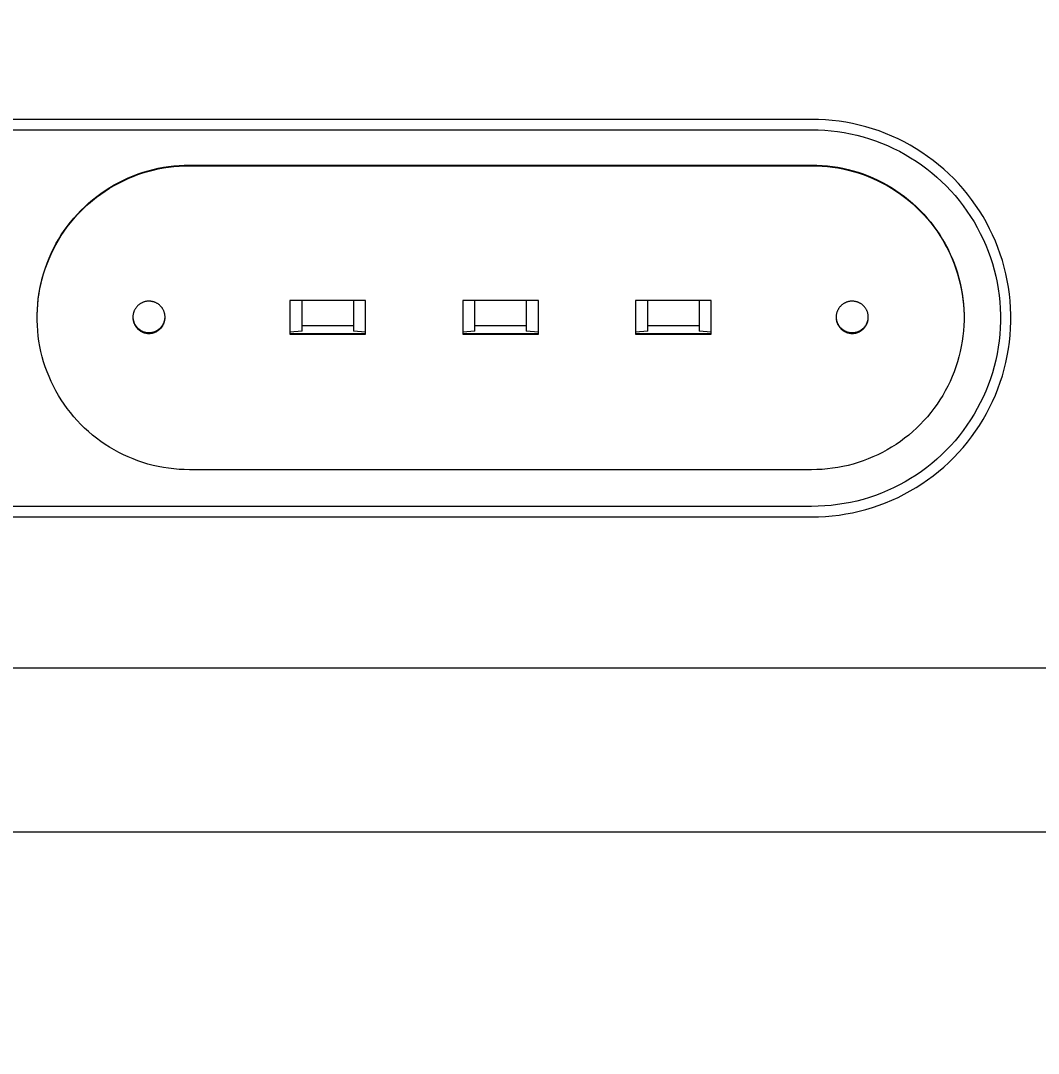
# Model space of a CAD drawing. Header units: inches. Extents: x -9 to 197, y 0 to 134.
# Drawn here: x 57.05 to 63.88, y 116.7 to 123.63 of the extents above; entities that cross this region are included whole.
import ezdxf

# ---------------------------------------------------------------- set-up
doc = ezdxf.new("R2010")
doc.units = ezdxf.units.IN
doc.layers.add('ZANO_R', color=7, linetype='Continuous', lineweight=0)
doc.layers.add('ZANO_W', color=1, linetype='Continuous', lineweight=0)
doc.styles.get("Standard").update_dxf_attribs({"font": 'arial.ttf'})
doc.dimstyles.new('amerykanie', dxfattribs={"dimtxt": 50, "dimasz": 50, "dimexe": 0.5, "dimexo": 0.5, "dimgap": 1, "dimtad": 1, "dimdec": 0, "dimzin": 0, "dimlunit": 5, "dimtxsty": 'Standard', "dimcen": 0.09, "dimclrd": 1, "dimclre": 1, "dimclrt": 1, "dimazin": 0, "dimtfac": 1, "dimtdec": 0, "dimtmove": 0, "dimatfit": 3, "dimfxl": 1, "dimtzin": 0, "dimarcsym": 1})

# ---------------------------------------------------------------- blocks, each defined once
blk = doc.blocks.new('*D398')
at = {"layer": 'ZANO_W', "color": 1, "lineweight": -2}
blk.add_arc((156.2448, 106.2917), 5.9376, 93.97094, 170.33898, dxfattribs=at)
at = {"layer": 'ZANO_W', "color": 1}
for points in [[(155.8311, 112.0484), (155.8361, 112.3817), (156.8335, 112.2001)], [(150.2253, 107.3022), (150.5574, 107.2741), (150.3072, 106.2917)]]:
    blk.add_solid(points, dxfattribs=at)
at = {"layer": 'ZANO_W', "color": 1, "insert": (151.3604, 111.687), "char_height": 1.625, "attachment_point": 5, "rotation": 42.15496}
blk.add_mtext("95%%d41'", dxfattribs=at)

msp = doc.modelspace()

# ---------------------------------------------------------------- linework, layer by layer
at = {"layer": 'ZANO_R'}
for p, q in [((62.36132, 122.96842), (55.47891, 122.96842)), ((62.40747, 122.96776), (62.36132, 122.96842)), ((62.45358, 122.96551), (62.40747, 122.96776)), ((62.49958, 122.96166), (62.45358, 122.96551)), ((62.54542, 122.95623), (62.49958, 122.96166)), ((62.59104, 122.94922), (62.54542, 122.95623)), ((62.63639, 122.94063), (62.59104, 122.94922)), ((62.68142, 122.93047), (62.63639, 122.94063)), ((62.72608, 122.91877), (62.68142, 122.93047)), ((62.7703, 122.90553), (62.72608, 122.91877)), ((62.81403, 122.89077), (62.7703, 122.90553)), ((55.47891, 122.89815), (62.36132, 122.89815)), ((62.36132, 122.89815), (62.40504, 122.89753)), ((62.40504, 122.89753), (62.44872, 122.89539)), ((62.44872, 122.89539), (62.4923, 122.89175)), ((62.4923, 122.89175), (62.53572, 122.88661)), ((62.53572, 122.88661), (62.57894, 122.87996)), ((62.57894, 122.87996), (62.62191, 122.87182)), ((62.62191, 122.87182), (62.66457, 122.8622)), ((62.66457, 122.8622), (62.70687, 122.85112)), ((62.70687, 122.85112), (62.74876, 122.83857)), ((62.74876, 122.83857), (62.79019, 122.82459)), ((62.85723, 122.8745), (62.81403, 122.89077)), ((62.89984, 122.85675), (62.85723, 122.8745)), ((62.94181, 122.83754), (62.89984, 122.85675)), ((62.98309, 122.81688), (62.94181, 122.83754)), ((62.79019, 122.82459), (62.83112, 122.80918)), ((62.83112, 122.80918), (62.87149, 122.79236)), ((62.87149, 122.79236), (62.91125, 122.77416)), ((62.91125, 122.77416), (62.95036, 122.7546)), ((63.02364, 122.79482), (62.98309, 122.81688)), ((63.06339, 122.77136), (63.02364, 122.79482)), ((63.10231, 122.74654), (63.06339, 122.77136)), ((62.95036, 122.7546), (62.98876, 122.73369)), ((62.98876, 122.73369), (63.02643, 122.71147)), ((63.02643, 122.71147), (63.0633, 122.68796)), ((63.14035, 122.72039), (63.10231, 122.74654)), ((63.17746, 122.69294), (63.14035, 122.72039)), ((57.90255, 122.61915), (57.9367, 122.6281)), ((57.90278, 122.62345), (57.9369, 122.63243)), ((57.9367, 122.6281), (57.97113, 122.63586)), ((57.9369, 122.63243), (57.9713, 122.64022)), ((57.97113, 122.63586), (58.00582, 122.64243)), ((57.9713, 122.64022), (58.00595, 122.64683)), ((58.00582, 122.64243), (58.0407, 122.64779)), ((58.00595, 122.64683), (58.04081, 122.65223)), ((58.0407, 122.64779), (58.07576, 122.65195)), ((58.04081, 122.65223), (58.07584, 122.65643)), ((58.07576, 122.65195), (58.11093, 122.65489)), ((58.07584, 122.65643), (58.11098, 122.65942)), ((58.11093, 122.65489), (58.14619, 122.65661)), ((58.11098, 122.65942), (58.14621, 122.66119)), ((58.14619, 122.65661), (58.18149, 122.65711)), ((58.14621, 122.66119), (58.18149, 122.66174)), ((58.18149, 122.66174), (62.36132, 122.66174)), ((58.18149, 122.65711), (62.36132, 122.65711)), ((62.36132, 122.66174), (62.39659, 122.66119)), ((62.36132, 122.65711), (62.39661, 122.65661)), ((62.39659, 122.66119), (62.43182, 122.65942)), ((62.39661, 122.65661), (62.43187, 122.65489)), ((62.43182, 122.65942), (62.46697, 122.65643)), ((62.43187, 122.65489), (62.46705, 122.65195)), ((62.46697, 122.65643), (62.50199, 122.65223)), ((62.46705, 122.65195), (62.5021, 122.64779)), ((62.50199, 122.65223), (62.53685, 122.64683)), ((62.5021, 122.64779), (62.53699, 122.64243)), ((62.53685, 122.64683), (62.5715, 122.64022)), ((62.53699, 122.64243), (62.57167, 122.63586)), ((62.5715, 122.64022), (62.60591, 122.63243)), ((62.57167, 122.63586), (62.6061, 122.6281)), ((62.60591, 122.63243), (62.64002, 122.62345)), ((62.6061, 122.6281), (62.64025, 122.61915)), ((63.0633, 122.68796), (63.09933, 122.66318)), ((63.09933, 122.66318), (63.13449, 122.63718)), ((63.13449, 122.63718), (63.16873, 122.60997)), ((63.2136, 122.66422), (63.17746, 122.69294)), ((63.24873, 122.63428), (63.2136, 122.66422)), ((63.2828, 122.60313), (63.24873, 122.63428)), ((57.70601, 122.54123), (57.73758, 122.55703)), ((57.70642, 122.54545), (57.73796, 122.56125)), ((57.73758, 122.55703), (57.76967, 122.57172)), ((57.73796, 122.56125), (57.77003, 122.57595)), ((57.76967, 122.57172), (57.80226, 122.58529)), ((57.77003, 122.57595), (57.80258, 122.58953)), ((57.80226, 122.58529), (57.83529, 122.59773)), ((57.80258, 122.58953), (57.83559, 122.60199)), ((57.83529, 122.59773), (57.86874, 122.60902)), ((57.83559, 122.60199), (57.869, 122.6133)), ((57.86874, 122.60902), (57.90255, 122.61915)), ((57.869, 122.6133), (57.90278, 122.62345)), ((62.64002, 122.62345), (62.6738, 122.6133)), ((62.64025, 122.61915), (62.67407, 122.60902)), ((62.6738, 122.6133), (62.70722, 122.60199)), ((62.67407, 122.60902), (62.70751, 122.59773)), ((62.70722, 122.60199), (62.74022, 122.58953)), ((62.70751, 122.59773), (62.74055, 122.58529)), ((62.74022, 122.58953), (62.77278, 122.57595)), ((62.74055, 122.58529), (62.77313, 122.57172)), ((62.77278, 122.57595), (62.80484, 122.56125)), ((62.77313, 122.57172), (62.80523, 122.55703)), ((62.80484, 122.56125), (62.83638, 122.54545)), ((62.80523, 122.55703), (62.83679, 122.54123)), ((63.16873, 122.60997), (63.202, 122.5816)), ((63.202, 122.5816), (63.23428, 122.5521)), ((63.31577, 122.57082), (63.2828, 122.60313)), ((63.3476, 122.5374), (63.31577, 122.57082)), ((57.58627, 122.47166), (57.61534, 122.49165)), ((57.61484, 122.48744), (57.64461, 122.50642)), ((57.61534, 122.49165), (57.64507, 122.51063)), ((57.64461, 122.50642), (57.67501, 122.52436)), ((57.64507, 122.51063), (57.67545, 122.52857)), ((57.67501, 122.52436), (57.70601, 122.54123)), ((57.67545, 122.52857), (57.70642, 122.54545)), ((62.83638, 122.54545), (62.86736, 122.52857)), ((62.83679, 122.54123), (62.8678, 122.52436)), ((62.86736, 122.52857), (62.89773, 122.51063)), ((62.8678, 122.52436), (62.8982, 122.50642)), ((62.89773, 122.51063), (62.92747, 122.49165)), ((62.8982, 122.50642), (62.92796, 122.48744)), ((62.92747, 122.49165), (62.95653, 122.47166)), ((63.23428, 122.5521), (63.26551, 122.52149)), ((63.26551, 122.52149), (63.29567, 122.48982)), ((63.29567, 122.48982), (63.32471, 122.45713)), ((63.37826, 122.50289), (63.3476, 122.5374)), ((63.40771, 122.46734), (63.37826, 122.50289)), ((57.50288, 122.40159), (57.52974, 122.42449)), ((57.50345, 122.40585), (57.5303, 122.42874)), ((57.52974, 122.42449), (57.55737, 122.44645)), ((57.5303, 122.42874), (57.55791, 122.45068)), ((57.55737, 122.44645), (57.58575, 122.46744)), ((57.55791, 122.45068), (57.58627, 122.47166)), ((57.58575, 122.46744), (57.61484, 122.48744)), ((62.92796, 122.48744), (62.95705, 122.46744)), ((62.95653, 122.47166), (62.98489, 122.45068)), ((62.95705, 122.46744), (62.98543, 122.44645)), ((62.98489, 122.45068), (63.01251, 122.42874)), ((62.98543, 122.44645), (63.01307, 122.42449)), ((63.01251, 122.42874), (63.03935, 122.40585)), ((63.01307, 122.42449), (63.03993, 122.40159)), ((63.32471, 122.45713), (63.35261, 122.42346)), ((63.35261, 122.42346), (63.37933, 122.38884)), ((63.43591, 122.4308), (63.40771, 122.46734)), ((63.46283, 122.3933), (63.43591, 122.4308)), ((57.42727, 122.32751), (57.45161, 122.35307)), ((57.42788, 122.33183), (57.45222, 122.35737)), ((57.45161, 122.35307), (57.47683, 122.37777)), ((57.45222, 122.35737), (57.47742, 122.38205)), ((57.47683, 122.37777), (57.50288, 122.40159)), ((57.47742, 122.38205), (57.50345, 122.40585)), ((63.03935, 122.40585), (63.06539, 122.38205)), ((63.03993, 122.40159), (63.06598, 122.37777)), ((63.06539, 122.38205), (63.09059, 122.35737)), ((63.06598, 122.37777), (63.09119, 122.35307)), ((63.09059, 122.35737), (63.11492, 122.33183)), ((63.09119, 122.35307), (63.11553, 122.32751)), ((63.37933, 122.38884), (63.40483, 122.35331)), ((63.40483, 122.35331), (63.42909, 122.31693)), ((63.48843, 122.35489), (63.46283, 122.3933)), ((63.5127, 122.31562), (63.48843, 122.35489)), ((57.38131, 122.27394), (57.40382, 122.30112)), ((57.38193, 122.27831), (57.40444, 122.30547)), ((57.40382, 122.30112), (57.42727, 122.32751)), ((57.40444, 122.30547), (57.42788, 122.33183)), ((63.11492, 122.33183), (63.13836, 122.30547)), ((63.11553, 122.32751), (63.13898, 122.30112)), ((63.13836, 122.30547), (63.16088, 122.27831)), ((63.13898, 122.30112), (63.1615, 122.27394)), ((63.42909, 122.31693), (63.45207, 122.27973)), ((63.45207, 122.27973), (63.47376, 122.24176)), ((63.53559, 122.27554), (63.5127, 122.31562)), ((57.31957, 122.18795), (57.33915, 122.21732)), ((57.32019, 122.19241), (57.33977, 122.22175)), ((57.33915, 122.21732), (57.35974, 122.24599)), ((57.33977, 122.22175), (57.36036, 122.25039)), ((57.35974, 122.24599), (57.38131, 122.27394)), ((57.36036, 122.25039), (57.38193, 122.27831)), ((63.16088, 122.27831), (63.18244, 122.25039)), ((63.1615, 122.27394), (63.18306, 122.24599)), ((63.18244, 122.25039), (63.20303, 122.22175)), ((63.18306, 122.24599), (63.20365, 122.21732)), ((63.20303, 122.22175), (63.22262, 122.19241)), ((63.20365, 122.21732), (63.22323, 122.18795)), ((63.47376, 122.24176), (63.49412, 122.20305)), ((63.55708, 122.23469), (63.53559, 122.27554)), ((63.57714, 122.19312), (63.55708, 122.23469)), ((57.28351, 122.12726), (57.30102, 122.15792)), ((57.28411, 122.1318), (57.30162, 122.16242)), ((57.30102, 122.15792), (57.31957, 122.18795)), ((57.30162, 122.16242), (57.32019, 122.19241)), ((63.22262, 122.19241), (63.24118, 122.16242)), ((63.22323, 122.18795), (63.24178, 122.15792)), ((63.24118, 122.16242), (63.2587, 122.1318)), ((63.24178, 122.15792), (63.25929, 122.12726)), ((63.49412, 122.20305), (63.51312, 122.16367)), ((63.51312, 122.16367), (63.53076, 122.12366)), ((63.59576, 122.15088), (63.57714, 122.19312)), ((63.6129, 122.10802), (63.59576, 122.15088)), ((57.25174, 122.06423), (57.26708, 122.09602)), ((57.25229, 122.06884), (57.26766, 122.10059)), ((57.26708, 122.09602), (57.28351, 122.12726)), ((57.26766, 122.10059), (57.28411, 122.1318)), ((63.2587, 122.1318), (63.27515, 122.10059)), ((63.25929, 122.12726), (63.27572, 122.09602)), ((63.27515, 122.10059), (63.29051, 122.06884)), ((63.27572, 122.09602), (63.29107, 122.06423)), ((63.53076, 122.12366), (63.547, 122.08305)), ((63.547, 122.08305), (63.56183, 122.04191)), ((63.62855, 122.06459), (63.6129, 122.10802)), ((57.21289, 121.97067), (57.22489, 122.00384)), ((57.22439, 121.99916), (57.2375, 122.03193)), ((57.22489, 122.00384), (57.23803, 122.03658)), ((57.2375, 122.03193), (57.25174, 122.06423)), ((57.23803, 122.03658), (57.25229, 122.06884)), ((63.29051, 122.06884), (63.30477, 122.03658)), ((63.29107, 122.06423), (63.3053, 122.03193)), ((63.30477, 122.03658), (63.31791, 122.00384)), ((63.3053, 122.03193), (63.31841, 121.99916)), ((63.31791, 122.00384), (63.32991, 121.97067)), ((63.56183, 122.04191), (63.57522, 122.00029)), ((63.64269, 122.02065), (63.62855, 122.06459)), ((63.6553, 121.97625), (63.64269, 122.02065)), ((57.19236, 121.90318), (57.20205, 121.9371)), ((57.20161, 121.93235), (57.21242, 121.96595)), ((57.20205, 121.9371), (57.21289, 121.97067)), ((57.21242, 121.96595), (57.22439, 121.99916)), ((63.31841, 121.99916), (63.33038, 121.96595)), ((63.32991, 121.97067), (63.34076, 121.9371)), ((63.33038, 121.96595), (63.34119, 121.93235)), ((63.34076, 121.9371), (63.35044, 121.90318)), ((63.57522, 122.00029), (63.58717, 121.95822)), ((63.58717, 121.95822), (63.59765, 121.91577)), ((63.66637, 121.93143), (63.6553, 121.97625)), ((57.17623, 121.82958), (57.1835, 121.86412)), ((57.17653, 121.83444), (57.18385, 121.86895)), ((57.1835, 121.86412), (57.19197, 121.89839)), ((57.18385, 121.86895), (57.19236, 121.90318)), ((57.19197, 121.89839), (57.20161, 121.93235)), ((63.34119, 121.93235), (63.35083, 121.89839)), ((63.35044, 121.90318), (63.35895, 121.86895)), ((63.35083, 121.89839), (63.3593, 121.86412)), ((63.35895, 121.86895), (63.36627, 121.83444)), ((63.3593, 121.86412), (63.36657, 121.82958)), ((63.59765, 121.91577), (63.60666, 121.87298)), ((63.60666, 121.87298), (63.61419, 121.8299)), ((63.67588, 121.88626), (63.66637, 121.93143)), ((63.68383, 121.84079), (63.67588, 121.88626)), ((57.16529, 121.75985), (57.17016, 121.79481)), ((57.16548, 121.76477), (57.17041, 121.7997)), ((57.17016, 121.79481), (57.17623, 121.82958)), ((57.17041, 121.7997), (57.17653, 121.83444)), ((63.36627, 121.83444), (63.3724, 121.7997)), ((63.36657, 121.82958), (63.37265, 121.79481)), ((63.3724, 121.7997), (63.37732, 121.76477)), ((63.37265, 121.79481), (63.37752, 121.75985)), ((63.61419, 121.8299), (63.62022, 121.78659)), ((63.69019, 121.79507), (63.68383, 121.84079)), ((63.69497, 121.74916), (63.69019, 121.79507)), ((57.15919, 121.68953), (57.16163, 121.72474)), ((57.15926, 121.6945), (57.16177, 121.72969)), ((57.16163, 121.72474), (57.16529, 121.75985)), ((57.16177, 121.72969), (57.16548, 121.76477)), ((57.84322, 121.72534), (57.84028, 121.72301)), ((57.84625, 121.72758), (57.84322, 121.72534)), ((57.84934, 121.72971), (57.84625, 121.72758)), ((57.85251, 121.73173), (57.84934, 121.72971)), ((57.85575, 121.73363), (57.85251, 121.73173)), ((57.85905, 121.73543), (57.85575, 121.73363)), ((57.86242, 121.73711), (57.85905, 121.73543)), ((57.86584, 121.73867), (57.86242, 121.73711)), ((57.86931, 121.74011), (57.86584, 121.73867)), ((57.87283, 121.74143), (57.86931, 121.74011)), ((57.87639, 121.74263), (57.87283, 121.74143)), ((57.87999, 121.7437), (57.87639, 121.74263)), ((57.88363, 121.74465), (57.87999, 121.7437)), ((57.8873, 121.74547), (57.88363, 121.74465)), ((57.89099, 121.74616), (57.8873, 121.74547)), ((57.89471, 121.74672), (57.89099, 121.74616)), ((57.89844, 121.74716), (57.89471, 121.74672)), ((57.90218, 121.74746), (57.89844, 121.74716)), ((57.90594, 121.74764), (57.90218, 121.74746)), ((57.9097, 121.74768), (57.90594, 121.74764)), ((57.91345, 121.7476), (57.9097, 121.74768)), ((57.91721, 121.74738), (57.91345, 121.7476)), ((57.92095, 121.74703), (57.91721, 121.74738)), ((57.92468, 121.74656), (57.92095, 121.74703)), ((57.92839, 121.74595), (57.92468, 121.74656)), ((57.93207, 121.74522), (57.92839, 121.74595)), ((57.93573, 121.74435), (57.93207, 121.74522)), ((57.93936, 121.74337), (57.93573, 121.74435)), ((57.94295, 121.74225), (57.93936, 121.74337)), ((57.9465, 121.74102), (57.94295, 121.74225)), ((57.95, 121.73966), (57.9465, 121.74102)), ((57.95345, 121.73818), (57.95, 121.73966)), ((57.95685, 121.73658), (57.95345, 121.73818)), ((57.9602, 121.73486), (57.95685, 121.73658)), ((57.96348, 121.73303), (57.9602, 121.73486)), ((57.9667, 121.73109), (57.96348, 121.73303)), ((57.96984, 121.72903), (57.9667, 121.73109)), ((57.97292, 121.72687), (57.96984, 121.72903)), ((57.97592, 121.7246), (57.97292, 121.72687)), ((58.85559, 121.75255), (58.85559, 121.52694)), ((59.36427, 121.75255), (58.85559, 121.75255)), ((58.93725, 121.54615), (58.93725, 121.75255)), ((59.28262, 121.75255), (59.28262, 121.54615)), ((59.36427, 121.52694), (59.36427, 121.75255)), ((60.01706, 121.75255), (60.01706, 121.52694)), ((60.52523, 121.75255), (60.01706, 121.75255)), ((60.09872, 121.54615), (60.09872, 121.75255)), ((60.44409, 121.75255), (60.44409, 121.54615)), ((60.52523, 121.52694), (60.52523, 121.75255)), ((61.68721, 121.75255), (61.17853, 121.75255)), ((61.17853, 121.75255), (61.17853, 121.52694)), ((61.26018, 121.54615), (61.26018, 121.75255)), ((61.60556, 121.75255), (61.60556, 121.54615)), ((61.68721, 121.52694), (61.68721, 121.75255)), ((62.56785, 121.72534), (62.5649, 121.72301)), ((62.57087, 121.72758), (62.56785, 121.72534)), ((62.57397, 121.72971), (62.57087, 121.72758)), ((62.57713, 121.73173), (62.57397, 121.72971)), ((62.58037, 121.73363), (62.57713, 121.73173)), ((62.58368, 121.73543), (62.58037, 121.73363)), ((62.58704, 121.73711), (62.58368, 121.73543)), ((62.59046, 121.73867), (62.58704, 121.73711)), ((62.59393, 121.74011), (62.59046, 121.73867)), ((62.59745, 121.74143), (62.59393, 121.74011)), ((62.60101, 121.74263), (62.59745, 121.74143)), ((62.60461, 121.7437), (62.60101, 121.74263)), ((62.60825, 121.74465), (62.60461, 121.7437)), ((62.61192, 121.74547), (62.60825, 121.74465)), ((62.61561, 121.74616), (62.61192, 121.74547)), ((62.61933, 121.74672), (62.61561, 121.74616)), ((62.62306, 121.74716), (62.61933, 121.74672)), ((62.62681, 121.74746), (62.62306, 121.74716)), ((62.63056, 121.74764), (62.62681, 121.74746)), ((62.63432, 121.74768), (62.63056, 121.74764)), ((62.63807, 121.7476), (62.63432, 121.74768)), ((62.64183, 121.74738), (62.63807, 121.7476)), ((62.64557, 121.74703), (62.64183, 121.74738)), ((62.6493, 121.74656), (62.64557, 121.74703)), ((62.65301, 121.74595), (62.6493, 121.74656)), ((62.65669, 121.74522), (62.65301, 121.74595)), ((62.66035, 121.74435), (62.65669, 121.74522)), ((62.66398, 121.74337), (62.66035, 121.74435)), ((62.66757, 121.74225), (62.66398, 121.74337)), ((62.67112, 121.74102), (62.66757, 121.74225)), ((62.67462, 121.73966), (62.67112, 121.74102)), ((62.67807, 121.73818), (62.67462, 121.73966)), ((62.68148, 121.73658), (62.67807, 121.73818)), ((62.68482, 121.73486), (62.68148, 121.73658)), ((62.6881, 121.73303), (62.68482, 121.73486)), ((62.69132, 121.73109), (62.6881, 121.73303)), ((62.69447, 121.72903), (62.69132, 121.73109)), ((62.69754, 121.72687), (62.69447, 121.72903)), ((62.70054, 121.7246), (62.69754, 121.72687)), ((63.37732, 121.76477), (63.38104, 121.72969)), ((63.37752, 121.75985), (63.38117, 121.72474)), ((63.38104, 121.72969), (63.38354, 121.6945)), ((63.38117, 121.72474), (63.38361, 121.68953)), ((63.62022, 121.78659), (63.62475, 121.74309)), ((63.62475, 121.74309), (63.62777, 121.69947)), ((63.69816, 121.70311), (63.69497, 121.74916)), ((57.15797, 121.65425), (57.15919, 121.68953)), ((57.15798, 121.65925), (57.15926, 121.6945)), ((57.80209, 121.65592), (57.80158, 121.6522)), ((57.80272, 121.65963), (57.80209, 121.65592)), ((57.80349, 121.66331), (57.80272, 121.65963)), ((57.80438, 121.66696), (57.80349, 121.66331)), ((57.8054, 121.67058), (57.80438, 121.66696)), ((57.80654, 121.67416), (57.8054, 121.67058)), ((57.80781, 121.67769), (57.80654, 121.67416)), ((57.8092, 121.68119), (57.80781, 121.67769)), ((57.81071, 121.68463), (57.8092, 121.68119)), ((57.81234, 121.68802), (57.81071, 121.68463)), ((57.81409, 121.69134), (57.81234, 121.68802)), ((57.81595, 121.69461), (57.81409, 121.69134)), ((57.81792, 121.69781), (57.81595, 121.69461)), ((57.82, 121.70094), (57.81792, 121.69781)), ((57.82219, 121.70399), (57.82, 121.70094)), ((57.82448, 121.70697), (57.82219, 121.70399)), ((57.82688, 121.70987), (57.82448, 121.70697)), ((57.82937, 121.71268), (57.82688, 121.70987)), ((57.83196, 121.7154), (57.82937, 121.71268)), ((57.83465, 121.71803), (57.83196, 121.7154)), ((57.83742, 121.72057), (57.83465, 121.71803)), ((57.84028, 121.72301), (57.83742, 121.72057)), ((57.97883, 121.72223), (57.97592, 121.7246)), ((57.98166, 121.71976), (57.97883, 121.72223)), ((57.98441, 121.71719), (57.98166, 121.71976)), ((57.98706, 121.71453), (57.98441, 121.71719)), ((57.98962, 121.71178), (57.98706, 121.71453)), ((57.99209, 121.70894), (57.98962, 121.71178)), ((57.99445, 121.70602), (57.99209, 121.70894)), ((57.99671, 121.70302), (57.99445, 121.70602)), ((57.99887, 121.69994), (57.99671, 121.70302)), ((58.00091, 121.69679), (57.99887, 121.69994)), ((58.00285, 121.69356), (58.00091, 121.69679)), ((58.00467, 121.69028), (58.00285, 121.69356)), ((58.00638, 121.68693), (58.00467, 121.69028)), ((58.00797, 121.68353), (58.00638, 121.68693)), ((58.00944, 121.68007), (58.00797, 121.68353)), ((58.01079, 121.67656), (58.00944, 121.68007)), ((58.01202, 121.67301), (58.01079, 121.67656)), ((58.01312, 121.66941), (58.01202, 121.67301)), ((58.0141, 121.66579), (58.01312, 121.66941)), ((58.01495, 121.66213), (58.0141, 121.66579)), ((58.01568, 121.65844), (58.01495, 121.66213)), ((58.01628, 121.65473), (58.01568, 121.65844)), ((62.52671, 121.65592), (62.5262, 121.6522)), ((62.52734, 121.65963), (62.52671, 121.65592)), ((62.52811, 121.66331), (62.52734, 121.65963)), ((62.529, 121.66696), (62.52811, 121.66331)), ((62.53002, 121.67058), (62.529, 121.66696)), ((62.53117, 121.67416), (62.53002, 121.67058)), ((62.53243, 121.67769), (62.53117, 121.67416)), ((62.53382, 121.68119), (62.53243, 121.67769)), ((62.53533, 121.68463), (62.53382, 121.68119)), ((62.53696, 121.68802), (62.53533, 121.68463)), ((62.53871, 121.69134), (62.53696, 121.68802)), ((62.54057, 121.69461), (62.53871, 121.69134)), ((62.54254, 121.69781), (62.54057, 121.69461)), ((62.54462, 121.70094), (62.54254, 121.69781)), ((62.54681, 121.70399), (62.54462, 121.70094)), ((62.5491, 121.70697), (62.54681, 121.70399)), ((62.5515, 121.70987), (62.5491, 121.70697)), ((62.55399, 121.71268), (62.5515, 121.70987)), ((62.55659, 121.7154), (62.55399, 121.71268)), ((62.55927, 121.71803), (62.55659, 121.7154)), ((62.56204, 121.72057), (62.55927, 121.71803)), ((62.5649, 121.72301), (62.56204, 121.72057)), ((62.70345, 121.72223), (62.70054, 121.7246)), ((62.70628, 121.71976), (62.70345, 121.72223)), ((62.70903, 121.71719), (62.70628, 121.71976)), ((62.71168, 121.71453), (62.70903, 121.71719)), ((62.71424, 121.71178), (62.71168, 121.71453)), ((62.71671, 121.70894), (62.71424, 121.71178)), ((62.71907, 121.70602), (62.71671, 121.70894)), ((62.72133, 121.70302), (62.71907, 121.70602)), ((62.72349, 121.69994), (62.72133, 121.70302)), ((62.72553, 121.69679), (62.72349, 121.69994)), ((62.72747, 121.69356), (62.72553, 121.69679)), ((62.72929, 121.69028), (62.72747, 121.69356)), ((62.731, 121.68693), (62.72929, 121.69028)), ((62.73259, 121.68353), (62.731, 121.68693)), ((62.73406, 121.68007), (62.73259, 121.68353)), ((62.73541, 121.67656), (62.73406, 121.68007)), ((62.73664, 121.67301), (62.73541, 121.67656)), ((62.73774, 121.66941), (62.73664, 121.67301)), ((62.73872, 121.66579), (62.73774, 121.66941)), ((62.73958, 121.66213), (62.73872, 121.66579)), ((62.7403, 121.65844), (62.73958, 121.66213)), ((62.7409, 121.65473), (62.7403, 121.65844)), ((63.38354, 121.6945), (63.38483, 121.65925)), ((63.38361, 121.68953), (63.38483, 121.65425)), ((63.62777, 121.69947), (63.62929, 121.65577)), ((63.62929, 121.65577), (63.62929, 121.61204)), ((63.69976, 121.65698), (63.69816, 121.70311)), ((63.69976, 121.61082), (63.69976, 121.65698)), ((57.15797, 121.61895), (57.15797, 121.65425)), ((57.15919, 121.58367), (57.15797, 121.61895)), ((57.80095, 121.64471), (57.80083, 121.64096)), ((57.80083, 121.64096), (57.80084, 121.6372)), ((57.80084, 121.6372), (57.80098, 121.63344)), ((57.80093, 121.63957), (57.80117, 121.63583)), ((57.8012, 121.64846), (57.80095, 121.64471)), ((57.80098, 121.63344), (57.80126, 121.62969)), ((57.80117, 121.63583), (57.80154, 121.6321)), ((57.80158, 121.6522), (57.8012, 121.64846)), ((57.80126, 121.62969), (57.80166, 121.62596)), ((57.80154, 121.6321), (57.80204, 121.62838)), ((57.80166, 121.62596), (57.80219, 121.62224)), ((57.80204, 121.62838), (57.80267, 121.62469)), ((57.80219, 121.62224), (57.80285, 121.61854)), ((57.80267, 121.62469), (57.80343, 121.62102)), ((57.80285, 121.61854), (57.80364, 121.61486)), ((57.80343, 121.62102), (57.80432, 121.61737)), ((57.80364, 121.61486), (57.80455, 121.61122)), ((57.80432, 121.61737), (57.80532, 121.61376)), ((57.80455, 121.61122), (57.8056, 121.6076)), ((57.80532, 121.61376), (57.80646, 121.61019)), ((57.8056, 121.6076), (57.80676, 121.60403)), ((57.80646, 121.61019), (57.80772, 121.60666)), ((57.80676, 121.60403), (57.80805, 121.6005)), ((57.80772, 121.60666), (57.80909, 121.60317)), ((57.80805, 121.6005), (57.80946, 121.59702)), ((57.80909, 121.60317), (57.81059, 121.59974)), ((57.80946, 121.59702), (57.81099, 121.59359)), ((57.81059, 121.59974), (57.81221, 121.59635)), ((57.81099, 121.59359), (57.81264, 121.59021)), ((57.81221, 121.59635), (57.81394, 121.59303)), ((57.81264, 121.59021), (57.81441, 121.58689)), ((57.81394, 121.59303), (57.81579, 121.58977)), ((57.81441, 121.58689), (57.81629, 121.58364)), ((57.81579, 121.58977), (57.81774, 121.58657)), ((57.81774, 121.58657), (57.81981, 121.58345)), ((57.99837, 121.58345), (58.00044, 121.58657)), ((58.00044, 121.58657), (58.0024, 121.58977)), ((58.0024, 121.58977), (58.00424, 121.59303)), ((58.00318, 121.58584), (58.00498, 121.58913)), ((58.00424, 121.59303), (58.00597, 121.59635)), ((58.00498, 121.58913), (58.00667, 121.59249)), ((58.00597, 121.59635), (58.00759, 121.59974)), ((58.00667, 121.59249), (58.00824, 121.59591)), ((58.00759, 121.59974), (58.00909, 121.60317)), ((58.00824, 121.59591), (58.00969, 121.59937)), ((58.00909, 121.60317), (58.01047, 121.60666)), ((58.00969, 121.59937), (58.01102, 121.60289)), ((58.01047, 121.60666), (58.01172, 121.61019)), ((58.01102, 121.60289), (58.01223, 121.60645)), ((58.01172, 121.61019), (58.01286, 121.61376)), ((58.01223, 121.60645), (58.01331, 121.61005)), ((58.01286, 121.61376), (58.01387, 121.61737)), ((58.01331, 121.61005), (58.01426, 121.61368)), ((58.01387, 121.61737), (58.01475, 121.62102)), ((58.01426, 121.61368), (58.01509, 121.61735)), ((58.01475, 121.62102), (58.01551, 121.62469)), ((58.01509, 121.61735), (58.01579, 121.62104)), ((58.01551, 121.62469), (58.01614, 121.62838)), ((58.01579, 121.62104), (58.01637, 121.62476)), ((58.01614, 121.62838), (58.01664, 121.6321)), ((58.01674, 121.651), (58.01628, 121.65473)), ((58.01637, 121.62476), (58.01681, 121.62849)), ((58.01664, 121.6321), (58.01701, 121.63583)), ((58.01708, 121.64725), (58.01674, 121.651)), ((58.01681, 121.62849), (58.01713, 121.63223)), ((58.01701, 121.63583), (58.01726, 121.63957)), ((58.01729, 121.6435), (58.01708, 121.64725)), ((58.01713, 121.63223), (58.01731, 121.63599)), ((58.01736, 121.63974), (58.01729, 121.6435)), ((58.01731, 121.63599), (58.01736, 121.63974)), ((62.52557, 121.64471), (62.52545, 121.64096)), ((62.52545, 121.64096), (62.52546, 121.6372)), ((62.52546, 121.6372), (62.5256, 121.63344)), ((62.52555, 121.63957), (62.52579, 121.63583)), ((62.52582, 121.64846), (62.52557, 121.64471)), ((62.5256, 121.63344), (62.52588, 121.62969)), ((62.52579, 121.63583), (62.52616, 121.6321)), ((62.5262, 121.6522), (62.52582, 121.64846)), ((62.52588, 121.62969), (62.52628, 121.62596)), ((62.52616, 121.6321), (62.52666, 121.62838)), ((62.52628, 121.62596), (62.52681, 121.62224)), ((62.52666, 121.62838), (62.52729, 121.62469)), ((62.52681, 121.62224), (62.52747, 121.61854)), ((62.52729, 121.62469), (62.52805, 121.62102)), ((62.52747, 121.61854), (62.52826, 121.61486)), ((62.52805, 121.62102), (62.52894, 121.61737)), ((62.52826, 121.61486), (62.52917, 121.61122)), ((62.52894, 121.61737), (62.52995, 121.61376)), ((62.52917, 121.61122), (62.53022, 121.6076)), ((62.52995, 121.61376), (62.53108, 121.61019)), ((62.53022, 121.6076), (62.53138, 121.60403)), ((62.53108, 121.61019), (62.53234, 121.60666)), ((62.53138, 121.60403), (62.53267, 121.6005)), ((62.53234, 121.60666), (62.53371, 121.60317)), ((62.53267, 121.6005), (62.53408, 121.59702)), ((62.53371, 121.60317), (62.53521, 121.59974)), ((62.53408, 121.59702), (62.53561, 121.59359)), ((62.53521, 121.59974), (62.53683, 121.59635)), ((62.53561, 121.59359), (62.53726, 121.59021)), ((62.53683, 121.59635), (62.53856, 121.59303)), ((62.53726, 121.59021), (62.53903, 121.58689)), ((62.53856, 121.59303), (62.54041, 121.58977)), ((62.53903, 121.58689), (62.54091, 121.58364)), ((62.54041, 121.58977), (62.54237, 121.58657)), ((62.54237, 121.58657), (62.54443, 121.58345)), ((62.72299, 121.58345), (62.72506, 121.58657)), ((62.72506, 121.58657), (62.72702, 121.58977)), ((62.72702, 121.58977), (62.72886, 121.59303)), ((62.7278, 121.58584), (62.7296, 121.58913)), ((62.72886, 121.59303), (62.7306, 121.59635)), ((62.7296, 121.58913), (62.73129, 121.59249)), ((62.7306, 121.59635), (62.73221, 121.59974)), ((62.73129, 121.59249), (62.73286, 121.59591)), ((62.73221, 121.59974), (62.73371, 121.60317)), ((62.73286, 121.59591), (62.73431, 121.59937)), ((62.73371, 121.60317), (62.73509, 121.60666)), ((62.73431, 121.59937), (62.73564, 121.60289)), ((62.73509, 121.60666), (62.73634, 121.61019)), ((62.73564, 121.60289), (62.73685, 121.60645)), ((62.73634, 121.61019), (62.73748, 121.61376)), ((62.73685, 121.60645), (62.73793, 121.61005)), ((62.73748, 121.61376), (62.73849, 121.61737)), ((62.73793, 121.61005), (62.73888, 121.61368)), ((62.73849, 121.61737), (62.73937, 121.62102)), ((62.73888, 121.61368), (62.73971, 121.61735)), ((62.73937, 121.62102), (62.74013, 121.62469)), ((62.73971, 121.61735), (62.74042, 121.62104)), ((62.74013, 121.62469), (62.74076, 121.62838)), ((62.74042, 121.62104), (62.74099, 121.62476)), ((62.74076, 121.62838), (62.74126, 121.6321)), ((62.74136, 121.651), (62.7409, 121.65473)), ((62.74099, 121.62476), (62.74143, 121.62849)), ((62.74126, 121.6321), (62.74163, 121.63583)), ((62.7417, 121.64725), (62.74136, 121.651)), ((62.74143, 121.62849), (62.74175, 121.63223)), ((62.74163, 121.63583), (62.74188, 121.63957)), ((62.74191, 121.6435), (62.7417, 121.64725)), ((62.74175, 121.63223), (62.74193, 121.63599)), ((62.74198, 121.63974), (62.74191, 121.6435)), ((62.74193, 121.63599), (62.74198, 121.63974)), ((63.38483, 121.61895), (63.38361, 121.58367)), ((63.38483, 121.65425), (63.38483, 121.61895)), ((63.62929, 121.61204), (63.62777, 121.56833)), ((63.69816, 121.56469), (63.69976, 121.61082)), ((57.16163, 121.54846), (57.15919, 121.58367)), ((57.16529, 121.51335), (57.16163, 121.54846)), ((57.81629, 121.58364), (57.81828, 121.58045)), ((57.81828, 121.58045), (57.82038, 121.57733)), ((57.81981, 121.58345), (57.82199, 121.58039)), ((57.82038, 121.57733), (57.82259, 121.57429)), ((57.82199, 121.58039), (57.82426, 121.57742)), ((57.82259, 121.57429), (57.8249, 121.57133)), ((57.82426, 121.57742), (57.82665, 121.57452)), ((57.8249, 121.57133), (57.82732, 121.56845)), ((57.82665, 121.57452), (57.82912, 121.57171)), ((57.82732, 121.56845), (57.82983, 121.56565)), ((57.82912, 121.57171), (57.8317, 121.56899)), ((57.82983, 121.56565), (57.83243, 121.56295)), ((57.8317, 121.56899), (57.83437, 121.56635)), ((57.83243, 121.56295), (57.83513, 121.56033)), ((57.83437, 121.56635), (57.83712, 121.56381)), ((57.83513, 121.56033), (57.83792, 121.55781)), ((57.83712, 121.56381), (57.83997, 121.56137)), ((57.83792, 121.55781), (57.8408, 121.55539)), ((57.83997, 121.56137), (57.84289, 121.55903)), ((57.8408, 121.55539), (57.84376, 121.55307)), ((57.84289, 121.55903), (57.8459, 121.55679)), ((57.84376, 121.55307), (57.84679, 121.55086)), ((57.8459, 121.55679), (57.84898, 121.55465)), ((57.84679, 121.55086), (57.8499, 121.54875)), ((57.84898, 121.55465), (57.85213, 121.55263)), ((57.8499, 121.54875), (57.85309, 121.54675)), ((57.85213, 121.55263), (57.85536, 121.55071)), ((57.85309, 121.54675), (57.85634, 121.54486)), ((57.85536, 121.55071), (57.85864, 121.54891)), ((57.85634, 121.54486), (57.85965, 121.54309)), ((57.85864, 121.54891), (57.86199, 121.54722)), ((57.85965, 121.54309), (57.86302, 121.54143)), ((57.86199, 121.54722), (57.86539, 121.54565)), ((57.86302, 121.54143), (57.86645, 121.53989)), ((57.86539, 121.54565), (57.86885, 121.5442)), ((57.86645, 121.53989), (57.86993, 121.53847)), ((57.86885, 121.5442), (57.87235, 121.54286)), ((57.86993, 121.53847), (57.87346, 121.53717)), ((57.87235, 121.54286), (57.8759, 121.54165)), ((57.87346, 121.53717), (57.87703, 121.53599)), ((57.8759, 121.54165), (57.87948, 121.54057)), ((57.87703, 121.53599), (57.88063, 121.53494)), ((57.87948, 121.54057), (57.88311, 121.5396)), ((57.88063, 121.53494), (57.88428, 121.53402)), ((57.88311, 121.5396), (57.88676, 121.53877)), ((57.88428, 121.53402), (57.88795, 121.53322)), ((57.88676, 121.53877), (57.89044, 121.53806)), ((57.88795, 121.53322), (57.89165, 121.53255)), ((57.89044, 121.53806), (57.89415, 121.53748)), ((57.89165, 121.53255), (57.89537, 121.53201)), ((57.89415, 121.53748), (57.89787, 121.53702)), ((57.89537, 121.53201), (57.8991, 121.5316)), ((57.89787, 121.53702), (57.9016, 121.5367)), ((57.8991, 121.5316), (57.90285, 121.53132)), ((57.9016, 121.5367), (57.90534, 121.5365)), ((57.90285, 121.53132), (57.90661, 121.53117)), ((57.90534, 121.5365), (57.90909, 121.53644)), ((57.90661, 121.53117), (57.91037, 121.53114)), ((57.90909, 121.53644), (57.91284, 121.5365)), ((57.91037, 121.53114), (57.91412, 121.53125)), ((57.91284, 121.5365), (57.91658, 121.5367)), ((57.91412, 121.53125), (57.91787, 121.53149)), ((57.91658, 121.5367), (57.92032, 121.53702)), ((57.91787, 121.53149), (57.92161, 121.53186)), ((57.92032, 121.53702), (57.92404, 121.53748)), ((57.92161, 121.53186), (57.92534, 121.53236)), ((57.92404, 121.53748), (57.92774, 121.53806)), ((57.92534, 121.53236), (57.92904, 121.53299)), ((57.92774, 121.53806), (57.93142, 121.53877)), ((57.92904, 121.53299), (57.93272, 121.53375)), ((57.93142, 121.53877), (57.93507, 121.5396)), ((57.93272, 121.53375), (57.93638, 121.53463)), ((57.93507, 121.5396), (57.9387, 121.54057)), ((57.93638, 121.53463), (57.94, 121.53564)), ((57.9387, 121.54057), (57.94228, 121.54165)), ((57.94, 121.53564), (57.94358, 121.53678)), ((57.94228, 121.54165), (57.94583, 121.54286)), ((57.94358, 121.53678), (57.94712, 121.53804)), ((57.94583, 121.54286), (57.94934, 121.5442)), ((57.94712, 121.53804), (57.95062, 121.53942)), ((57.94934, 121.5442), (57.95279, 121.54565)), ((57.95062, 121.53942), (57.95406, 121.54092)), ((57.95279, 121.54565), (57.95619, 121.54722)), ((57.95406, 121.54092), (57.95745, 121.54254)), ((57.95619, 121.54722), (57.95954, 121.54891)), ((57.95745, 121.54254), (57.96079, 121.54428)), ((57.95954, 121.54891), (57.96283, 121.55071)), ((57.96079, 121.54428), (57.96406, 121.54613)), ((57.96283, 121.55071), (57.96605, 121.55263)), ((57.96406, 121.54613), (57.96726, 121.54809)), ((57.96605, 121.55263), (57.9692, 121.55465)), ((57.96726, 121.54809), (57.9704, 121.55016)), ((57.9692, 121.55465), (57.97228, 121.55679)), ((57.9704, 121.55016), (57.97346, 121.55235)), ((57.97228, 121.55679), (57.97529, 121.55903)), ((57.97346, 121.55235), (57.97644, 121.55463)), ((57.97529, 121.55903), (57.97821, 121.56137)), ((57.97644, 121.55463), (57.97934, 121.55702)), ((57.97821, 121.56137), (57.98106, 121.56381)), ((57.97934, 121.55702), (57.98216, 121.55951)), ((57.98106, 121.56381), (57.98382, 121.56635)), ((57.98216, 121.55951), (57.98489, 121.56209)), ((57.98382, 121.56635), (57.98648, 121.56899)), ((57.98489, 121.56209), (57.98753, 121.56477)), ((57.98648, 121.56899), (57.98906, 121.57171)), ((57.98753, 121.56477), (57.99007, 121.56754)), ((57.98906, 121.57171), (57.99154, 121.57452)), ((57.99007, 121.56754), (57.99251, 121.57039)), ((57.99154, 121.57452), (57.99392, 121.57742)), ((57.99251, 121.57039), (57.99486, 121.57333)), ((57.99392, 121.57742), (57.9962, 121.58039)), ((57.99486, 121.57333), (57.9971, 121.57634)), ((57.9962, 121.58039), (57.99837, 121.58345)), ((57.9971, 121.57634), (57.99924, 121.57944)), ((57.99924, 121.57944), (58.00126, 121.5826)), ((58.00126, 121.5826), (58.00318, 121.58584)), ((58.93725, 121.54615), (58.85559, 121.53974)), ((58.85559, 121.53157), (59.36427, 121.53157)), ((58.85559, 121.52694), (59.36427, 121.52694)), ((59.28262, 121.5828), (58.93725, 121.5828)), ((59.36427, 121.53974), (59.28262, 121.54615)), ((60.09872, 121.54615), (60.01706, 121.53974)), ((60.01706, 121.53157), (60.52523, 121.53157)), ((60.01706, 121.52694), (60.52523, 121.52694)), ((60.44409, 121.5828), (60.09872, 121.5828)), ((60.52523, 121.53978), (60.44409, 121.54615)), ((61.26018, 121.54615), (61.17853, 121.53974)), ((61.17853, 121.53157), (61.68721, 121.53157)), ((61.17853, 121.52694), (61.68721, 121.52694)), ((61.60556, 121.5828), (61.26018, 121.5828)), ((61.68721, 121.53974), (61.60556, 121.54615)), ((62.54091, 121.58364), (62.5429, 121.58045)), ((62.5429, 121.58045), (62.545, 121.57733)), ((62.54443, 121.58345), (62.54661, 121.58039)), ((62.545, 121.57733), (62.54721, 121.57429)), ((62.54661, 121.58039), (62.54889, 121.57742)), ((62.54721, 121.57429), (62.54952, 121.57133)), ((62.54889, 121.57742), (62.55127, 121.57452)), ((62.54952, 121.57133), (62.55194, 121.56845)), ((62.55127, 121.57452), (62.55375, 121.57171)), ((62.55194, 121.56845), (62.55445, 121.56565)), ((62.55375, 121.57171), (62.55632, 121.56899)), ((62.55445, 121.56565), (62.55706, 121.56295)), ((62.55632, 121.56899), (62.55899, 121.56635)), ((62.55706, 121.56295), (62.55976, 121.56033)), ((62.55899, 121.56635), (62.56175, 121.56381)), ((62.55976, 121.56033), (62.56254, 121.55781)), ((62.56175, 121.56381), (62.56459, 121.56137)), ((62.56254, 121.55781), (62.56542, 121.55539)), ((62.56459, 121.56137), (62.56752, 121.55903)), ((62.56542, 121.55539), (62.56838, 121.55307)), ((62.56752, 121.55903), (62.57052, 121.55679)), ((62.56838, 121.55307), (62.57141, 121.55086)), ((62.57052, 121.55679), (62.5736, 121.55465)), ((62.57141, 121.55086), (62.57452, 121.54875)), ((62.5736, 121.55465), (62.57676, 121.55263)), ((62.57452, 121.54875), (62.57771, 121.54675)), ((62.57676, 121.55263), (62.57998, 121.55071)), ((62.57771, 121.54675), (62.58096, 121.54486)), ((62.57998, 121.55071), (62.58326, 121.54891)), ((62.58096, 121.54486), (62.58427, 121.54309)), ((62.58326, 121.54891), (62.58661, 121.54722)), ((62.58427, 121.54309), (62.58764, 121.54143)), ((62.58661, 121.54722), (62.59001, 121.54565)), ((62.58764, 121.54143), (62.59107, 121.53989)), ((62.59001, 121.54565), (62.59347, 121.5442)), ((62.59107, 121.53989), (62.59455, 121.53847)), ((62.59347, 121.5442), (62.59697, 121.54286)), ((62.59455, 121.53847), (62.59808, 121.53717)), ((62.59697, 121.54286), (62.60052, 121.54165)), ((62.59808, 121.53717), (62.60165, 121.53599)), ((62.60052, 121.54165), (62.60411, 121.54057)), ((62.60165, 121.53599), (62.60526, 121.53494)), ((62.60411, 121.54057), (62.60773, 121.5396)), ((62.60526, 121.53494), (62.6089, 121.53402)), ((62.60773, 121.5396), (62.61138, 121.53877)), ((62.6089, 121.53402), (62.61257, 121.53322)), ((62.61138, 121.53877), (62.61506, 121.53806)), ((62.61257, 121.53322), (62.61627, 121.53255)), ((62.61506, 121.53806), (62.61877, 121.53748)), ((62.61627, 121.53255), (62.61999, 121.53201)), ((62.61877, 121.53748), (62.62249, 121.53702)), ((62.61999, 121.53201), (62.62372, 121.5316)), ((62.62249, 121.53702), (62.62622, 121.5367)), ((62.62372, 121.5316), (62.62747, 121.53132)), ((62.62622, 121.5367), (62.62996, 121.5365)), ((62.62747, 121.53132), (62.63123, 121.53117)), ((62.62996, 121.5365), (62.63371, 121.53644)), ((62.63123, 121.53117), (62.63499, 121.53114)), ((62.63371, 121.53644), (62.63746, 121.5365)), ((62.63499, 121.53114), (62.63874, 121.53125)), ((62.63746, 121.5365), (62.6412, 121.5367)), ((62.63874, 121.53125), (62.64249, 121.53149)), ((62.6412, 121.5367), (62.64494, 121.53702)), ((62.64249, 121.53149), (62.64623, 121.53186)), ((62.64494, 121.53702), (62.64866, 121.53748)), ((62.64623, 121.53186), (62.64996, 121.53236)), ((62.64866, 121.53748), (62.65236, 121.53806)), ((62.64996, 121.53236), (62.65366, 121.53299)), ((62.65236, 121.53806), (62.65604, 121.53877)), ((62.65366, 121.53299), (62.65735, 121.53375)), ((62.65604, 121.53877), (62.6597, 121.5396)), ((62.65735, 121.53375), (62.661, 121.53463)), ((62.6597, 121.5396), (62.66332, 121.54057)), ((62.661, 121.53463), (62.66462, 121.53564)), ((62.66332, 121.54057), (62.66691, 121.54165)), ((62.66462, 121.53564), (62.6682, 121.53678)), ((62.66691, 121.54165), (62.67045, 121.54286)), ((62.6682, 121.53678), (62.67174, 121.53804)), ((62.67045, 121.54286), (62.67396, 121.5442)), ((62.67174, 121.53804), (62.67524, 121.53942)), ((62.67396, 121.5442), (62.67741, 121.54565)), ((62.67524, 121.53942), (62.67868, 121.54092)), ((62.67741, 121.54565), (62.68081, 121.54722)), ((62.67868, 121.54092), (62.68207, 121.54254)), ((62.68081, 121.54722), (62.68416, 121.54891)), ((62.68207, 121.54254), (62.68541, 121.54428)), ((62.68416, 121.54891), (62.68745, 121.55071)), ((62.68541, 121.54428), (62.68868, 121.54613)), ((62.68745, 121.55071), (62.69067, 121.55263)), ((62.68868, 121.54613), (62.69188, 121.54809)), ((62.69067, 121.55263), (62.69382, 121.55465)), ((62.69188, 121.54809), (62.69502, 121.55016)), ((62.69382, 121.55465), (62.6969, 121.55679)), ((62.69502, 121.55016), (62.69808, 121.55235)), ((62.6969, 121.55679), (62.69991, 121.55903)), ((62.69808, 121.55235), (62.70106, 121.55463)), ((62.69991, 121.55903), (62.70284, 121.56137)), ((62.70106, 121.55463), (62.70396, 121.55702)), ((62.70284, 121.56137), (62.70568, 121.56381)), ((62.70396, 121.55702), (62.70678, 121.55951)), ((62.70568, 121.56381), (62.70844, 121.56635)), ((62.70678, 121.55951), (62.70951, 121.56209)), ((62.70844, 121.56635), (62.7111, 121.56899)), ((62.70951, 121.56209), (62.71215, 121.56477)), ((62.7111, 121.56899), (62.71368, 121.57171)), ((62.71215, 121.56477), (62.71469, 121.56754)), ((62.71368, 121.57171), (62.71616, 121.57452)), ((62.71469, 121.56754), (62.71714, 121.57039)), ((62.71616, 121.57452), (62.71854, 121.57742)), ((62.71714, 121.57039), (62.71948, 121.57333)), ((62.71854, 121.57742), (62.72082, 121.58039)), ((62.71948, 121.57333), (62.72172, 121.57634)), ((62.72082, 121.58039), (62.72299, 121.58345)), ((62.72172, 121.57634), (62.72386, 121.57944)), ((62.72386, 121.57944), (62.72589, 121.5826)), ((62.72589, 121.5826), (62.7278, 121.58584)), ((63.38117, 121.54846), (63.37752, 121.51335)), ((63.38361, 121.58367), (63.38117, 121.54846)), ((63.62475, 121.52471), (63.62022, 121.48121)), ((63.62777, 121.56833), (63.62475, 121.52471)), ((63.69019, 121.47273), (63.69497, 121.51864)), ((63.69497, 121.51864), (63.69816, 121.56469)), ((57.17016, 121.47839), (57.16529, 121.51335)), ((57.17623, 121.44361), (57.17016, 121.47839)), ((63.37265, 121.47839), (63.36657, 121.44361)), ((63.37752, 121.51335), (63.37265, 121.47839)), ((63.62022, 121.48121), (63.61419, 121.4379)), ((63.68383, 121.42701), (63.69019, 121.47273)), ((57.1835, 121.40907), (57.17623, 121.44361)), ((57.19197, 121.3748), (57.1835, 121.40907)), ((63.3593, 121.40907), (63.35083, 121.3748)), ((63.36657, 121.44361), (63.3593, 121.40907)), ((63.60666, 121.39483), (63.59765, 121.35203)), ((63.61419, 121.4379), (63.60666, 121.39483)), ((63.66637, 121.33637), (63.67588, 121.38154)), ((63.67588, 121.38154), (63.68383, 121.42701)), ((57.20161, 121.34085), (57.19197, 121.3748)), ((57.21242, 121.30725), (57.20161, 121.34085)), ((63.34119, 121.34085), (63.33038, 121.30725)), ((63.35083, 121.3748), (63.34119, 121.34085)), ((63.58717, 121.30958), (63.57522, 121.26751)), ((63.59765, 121.35203), (63.58717, 121.30958)), ((63.6553, 121.29155), (63.66637, 121.33637)), ((57.22439, 121.27404), (57.21242, 121.30725)), ((57.2375, 121.24126), (57.22439, 121.27404)), ((57.25174, 121.20896), (57.2375, 121.24126)), ((63.3053, 121.24126), (63.29107, 121.20896)), ((63.31841, 121.27404), (63.3053, 121.24126)), ((63.33038, 121.30725), (63.31841, 121.27404)), ((63.57522, 121.26751), (63.56183, 121.22589)), ((63.62855, 121.20321), (63.64269, 121.24715)), ((63.64269, 121.24715), (63.6553, 121.29155)), ((57.26708, 121.17717), (57.25174, 121.20896)), ((57.28351, 121.14593), (57.26708, 121.17717)), ((63.27572, 121.17717), (63.25929, 121.14593)), ((63.29107, 121.20896), (63.27572, 121.17717)), ((63.547, 121.18475), (63.53076, 121.14415)), ((63.56183, 121.22589), (63.547, 121.18475)), ((63.6129, 121.15978), (63.62855, 121.20321)), ((57.30102, 121.11528), (57.28351, 121.14593)), ((57.31957, 121.08525), (57.30102, 121.11528)), ((63.24178, 121.11528), (63.22323, 121.08525)), ((63.25929, 121.14593), (63.24178, 121.11528)), ((63.51312, 121.10413), (63.49412, 121.06475)), ((63.53076, 121.14415), (63.51312, 121.10413)), ((63.57714, 121.07469), (63.59576, 121.11693)), ((63.59576, 121.11693), (63.6129, 121.15978)), ((57.33915, 121.05588), (57.31957, 121.08525)), ((57.35974, 121.02721), (57.33915, 121.05588)), ((63.20365, 121.05588), (63.18306, 121.02721)), ((63.22323, 121.08525), (63.20365, 121.05588)), ((63.49412, 121.06475), (63.47376, 121.02605)), ((63.53559, 120.99226), (63.55708, 121.03311)), ((63.55708, 121.03311), (63.57714, 121.07469)), ((57.38131, 120.99926), (57.35974, 121.02721)), ((57.40382, 120.97208), (57.38131, 120.99926)), ((57.42727, 120.94569), (57.40382, 120.97208)), ((63.13898, 120.97208), (63.11553, 120.94569)), ((63.1615, 120.99926), (63.13898, 120.97208)), ((63.18306, 121.02721), (63.1615, 120.99926)), ((63.45207, 120.98807), (63.42909, 120.95087)), ((63.47376, 121.02605), (63.45207, 120.98807)), ((63.5127, 120.95218), (63.53559, 120.99226)), ((57.45161, 120.92013), (57.42727, 120.94569)), ((57.47683, 120.89542), (57.45161, 120.92013)), ((57.50288, 120.87161), (57.47683, 120.89542)), ((63.06598, 120.89542), (63.03993, 120.87161)), ((63.09119, 120.92013), (63.06598, 120.89542)), ((63.11553, 120.94569), (63.09119, 120.92013)), ((63.40483, 120.91449), (63.37933, 120.87896)), ((63.42909, 120.95087), (63.40483, 120.91449)), ((63.46283, 120.8745), (63.48843, 120.91291)), ((63.48843, 120.91291), (63.5127, 120.95218)), ((57.52974, 120.8487), (57.50288, 120.87161)), ((57.55737, 120.82674), (57.52974, 120.8487)), ((57.58575, 120.80575), (57.55737, 120.82674)), ((62.98543, 120.82674), (62.95705, 120.80575)), ((63.01307, 120.8487), (62.98543, 120.82674)), ((63.03993, 120.87161), (63.01307, 120.8487)), ((63.35261, 120.84434), (63.32471, 120.81067)), ((63.37933, 120.87896), (63.35261, 120.84434)), ((63.40771, 120.80046), (63.43591, 120.837)), ((63.43591, 120.837), (63.46283, 120.8745)), ((57.61484, 120.78576), (57.58575, 120.80575)), ((57.64461, 120.76678), (57.61484, 120.78576)), ((57.67501, 120.74884), (57.64461, 120.76678)), ((62.8982, 120.76678), (62.8678, 120.74884)), ((62.92796, 120.78576), (62.8982, 120.76678)), ((62.95705, 120.80575), (62.92796, 120.78576)), ((63.29567, 120.77798), (63.26551, 120.74631)), ((63.32471, 120.81067), (63.29567, 120.77798)), ((63.3476, 120.73041), (63.37826, 120.76491)), ((63.37826, 120.76491), (63.40771, 120.80046)), ((57.70601, 120.73196), (57.67501, 120.74884)), ((57.73758, 120.71617), (57.70601, 120.73196)), ((57.76967, 120.70148), (57.73758, 120.71617)), ((57.80226, 120.6879), (57.76967, 120.70148)), ((57.83529, 120.67547), (57.80226, 120.6879)), ((62.74055, 120.6879), (62.70751, 120.67547)), ((62.77313, 120.70148), (62.74055, 120.6879)), ((62.80523, 120.71617), (62.77313, 120.70148)), ((62.83679, 120.73196), (62.80523, 120.71617)), ((62.8678, 120.74884), (62.83679, 120.73196)), ((63.202, 120.6862), (63.16873, 120.65783)), ((63.23428, 120.71571), (63.202, 120.6862)), ((63.26551, 120.74631), (63.23428, 120.71571)), ((63.2828, 120.66467), (63.31577, 120.69698)), ((63.31577, 120.69698), (63.3476, 120.73041)), ((57.86874, 120.66418), (57.83529, 120.67547)), ((57.90255, 120.65405), (57.86874, 120.66418)), ((57.9367, 120.6451), (57.90255, 120.65405)), ((57.97113, 120.63734), (57.9367, 120.6451)), ((58.00582, 120.63077), (57.97113, 120.63734)), ((58.0407, 120.6254), (58.00582, 120.63077)), ((58.07576, 120.62125), (58.0407, 120.6254)), ((58.11093, 120.61831), (58.07576, 120.62125)), ((58.14619, 120.61659), (58.11093, 120.61831)), ((58.18149, 120.61609), (58.14619, 120.61659)), ((62.36132, 120.61609), (58.18149, 120.61609)), ((62.39661, 120.61659), (62.36132, 120.61609)), ((62.43187, 120.61831), (62.39661, 120.61659)), ((62.46705, 120.62125), (62.43187, 120.61831)), ((62.5021, 120.6254), (62.46705, 120.62125)), ((62.53699, 120.63077), (62.5021, 120.6254)), ((62.57167, 120.63734), (62.53699, 120.63077)), ((62.6061, 120.6451), (62.57167, 120.63734)), ((62.64025, 120.65405), (62.6061, 120.6451)), ((62.67407, 120.66418), (62.64025, 120.65405)), ((62.70751, 120.67547), (62.67407, 120.66418)), ((63.13449, 120.63062), (63.09933, 120.60462)), ((63.16873, 120.65783), (63.13449, 120.63062)), ((63.2136, 120.60358), (63.24873, 120.63353)), ((63.24873, 120.63353), (63.2828, 120.66467)), ((63.02643, 120.55634), (62.98876, 120.53411)), ((63.0633, 120.57985), (63.02643, 120.55634)), ((63.09933, 120.60462), (63.0633, 120.57985)), ((63.10231, 120.52126), (63.14035, 120.54741)), ((63.14035, 120.54741), (63.17746, 120.57486)), ((63.17746, 120.57486), (63.2136, 120.60358)), ((62.91125, 120.49364), (62.87149, 120.47544)), ((62.95036, 120.51321), (62.91125, 120.49364)), ((62.98876, 120.53411), (62.95036, 120.51321)), ((63.02364, 120.47299), (63.06339, 120.49644)), ((63.06339, 120.49644), (63.10231, 120.52126)), ((62.70687, 120.41668), (62.66457, 120.4056)), ((62.74876, 120.42923), (62.70687, 120.41668)), ((62.79019, 120.44321), (62.74876, 120.42923)), ((62.83112, 120.45862), (62.79019, 120.44321)), ((62.87149, 120.47544), (62.83112, 120.45862)), ((62.85723, 120.3933), (62.89984, 120.41105)), ((62.89984, 120.41105), (62.94181, 120.43026)), ((62.94181, 120.43026), (62.98309, 120.45092)), ((62.98309, 120.45092), (63.02364, 120.47299)), ((62.36132, 120.36965), (55.47891, 120.36965)), ((62.40504, 120.37027), (62.36132, 120.36965)), ((62.44872, 120.37241), (62.40504, 120.37027)), ((62.4923, 120.37605), (62.44872, 120.37241)), ((62.53572, 120.3812), (62.4923, 120.37605)), ((62.57894, 120.38784), (62.53572, 120.3812)), ((62.62191, 120.39598), (62.57894, 120.38784)), ((62.66457, 120.4056), (62.62191, 120.39598)), ((62.68142, 120.33733), (62.72608, 120.34903)), ((62.72608, 120.34903), (62.7703, 120.36227)), ((62.7703, 120.36227), (62.81403, 120.37703)), ((62.81403, 120.37703), (62.85723, 120.3933)), ((55.47891, 120.29939), (62.36132, 120.29939)), ((62.36132, 120.29939), (62.40747, 120.30004)), ((62.40747, 120.30004), (62.45358, 120.30229)), ((62.45358, 120.30229), (62.49958, 120.30614)), ((62.49958, 120.30614), (62.54542, 120.31157)), ((62.54542, 120.31157), (62.59104, 120.31859)), ((62.59104, 120.31859), (62.63639, 120.32718)), ((62.63639, 120.32718), (62.68142, 120.33733)), ((15.63975, 119.28438), (104.88336, 119.28438)), ((105.33795, 118.18197), (15.16685, 118.18197))]:
    msp.add_line(p, q, dxfattribs=at)

# ---------------------------------------------------------------- dimensions: what is measured, and where the dimension line sits
at = {"layer": 'ZANO_W'}
dim = msp.add_angular_dim_2l(base=(153.62268, 111.61897), line1=((-1.70141, 106.29167), (190.28727, 106.29167)), line2=((156.24739, 106.31761), (157.97255, 123.63182)), dimstyle='amerykanie', override={"dimtxt": 1.625, "dimasz": 1, "dimgap": 0.5, "dimdec": 4, "dimaunit": 1, "dimadec": 1, "dimtdec": 4, "dimtmove": 1, "dimfrac": 2}, dxfattribs=at)
dim.commit()
dim.dimension.update_dxf_attribs({"geometry": '*D398', "text_midpoint": (151.36035, 111.68698)})

doc.saveas('drawing.dxf')
